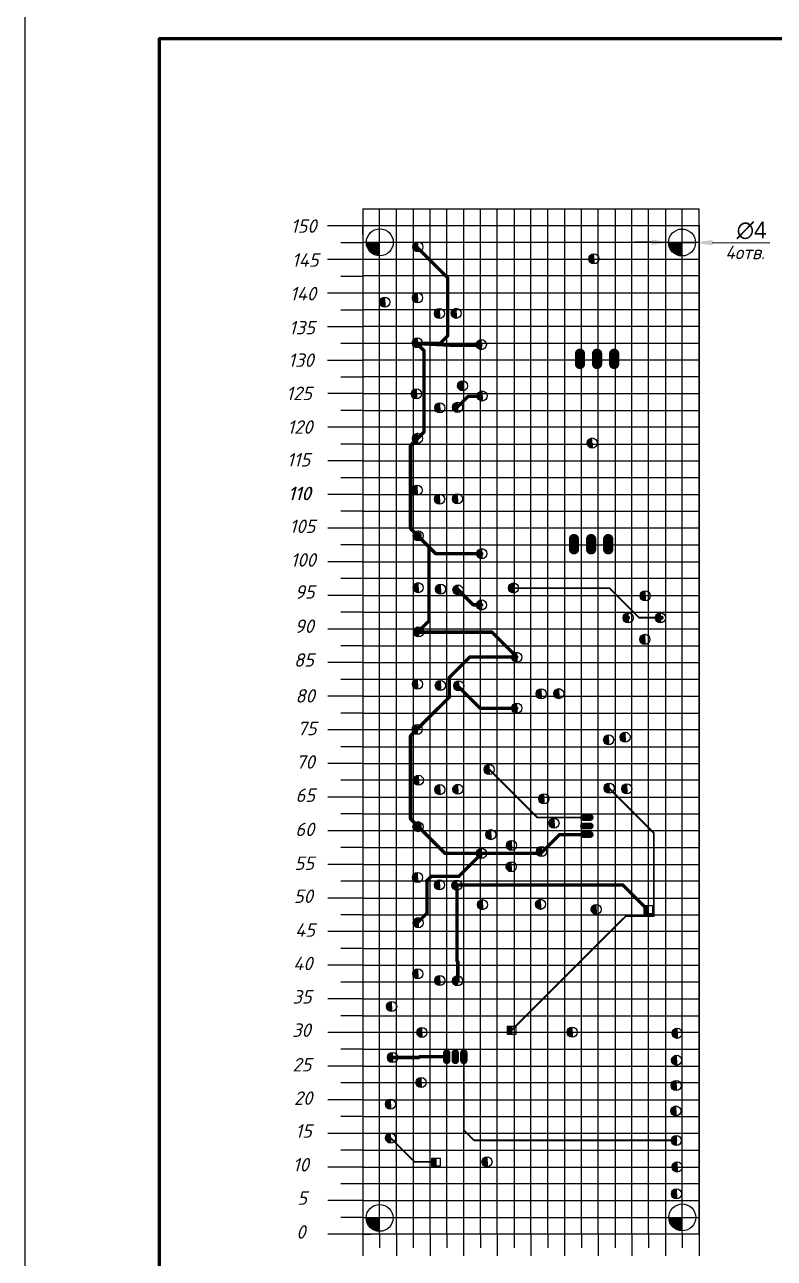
# Model space of a CAD drawing. Header units: millimetres. Extents: x 40 to 3761, y -469 to 920.
# Drawn here: x 1070.9 to 1182.3, y 115.1 to 298.5 of the extents above; entities that cross this region are included whole.
import ezdxf

# ---------------------------------------------------------------- set-up
doc = ezdxf.new("R2010")
doc.units = ezdxf.units.MM
doc.layers.get('Defpoints').update_dxf_attribs({"color": 5})
for name, color, linetype in [('3-размеры', 6, 'Continuous'), ('BottomLayer', 5, 'Continuous'), ('PDF _Текст', 7, 'Continuous'), ('Слой1', 7, 'Continuous')]:
    doc.layers.add(name, color=color, linetype=linetype)
doc.styles.add('PDF ISOCPEUR Italic', font='isocpeui.ttf')
doc.dimstyles.new('ISO-25', dxfattribs={"dimtxt": 2.5, "dimasz": 2.5, "dimexe": 1.25, "dimexo": 0.625, "dimtad": 1, "dimtxsty": 'Standard', "dimcen": 2.5, "dimadec": 0, "dimazin": 0, "dimtfac": 1, "dimtmove": 0, "dimatfit": 3, "dimfxl": 1, "dimarcsym": 0})

# ---------------------------------------------------------------- blocks, each defined once
blk = doc.blocks.new('*U66')
for p, q in [((-3.75, 1.61), (-3.75, -1.61)), ((-1.25, 1.61), (-1.25, -0.39)), ((1.25, 1.61), (1.25, -1.61)), ((3.75, 1.61), (3.75, -0.39))]:
    blk.add_line(p, q)
blk = doc.blocks.new('*U67')
at = {"color": 0, "linetype": 'ByBlock', "lineweight": -2, "transparency": 16777216}
for p in [(0, 0), (10, 0), (20, 0), (30, 0), (40, 0)]:
    blk.add_blockref('*U66', p, dxfattribs=at)
blk = doc.blocks.new('*U68')
blk.add_line((0, 0.98), (0, -0.98))
blk = doc.blocks.new('*U69')
at = {"color": 0, "linetype": 'ByBlock', "lineweight": -2, "transparency": 16777216}
for p in [(0, 0), (5, 0), (10, 0), (15, 0), (20, 0), (25, 0), (30, 0), (35, 0), (40, 0), (45, 0), (50, 0), (55, 0), (60, 0), (65, 0), (70, 0), (75, 0), (80, 0), (85, 0), (90, 0), (95, 0), (100, 0), (105, 0), (110, 0), (115, 0), (120, 0), (125, 0)]:
    blk.add_blockref('*U68', p, dxfattribs=at)
blk = doc.blocks.new('*U70')
blk.add_line((1.62, 0), (-1.62, 0))
blk = doc.blocks.new('*U71')
at = {"color": 0, "linetype": 'ByBlock', "lineweight": -2, "transparency": 16777216}
for p in [(0, 0), (0, -2.5), (0, -5), (0, -7.5), (0, -10), (0, -12.5), (0, -15), (0, -17.5), (0, -20), (0, -22.5), (0, -25), (0, -27.5), (0, -30), (0, -32.5), (0, -35), (0, -37.5), (0, -40), (0, -42.5), (0, -45), (0, -47.5), (0, -50), (0, -52.5), (0, -55), (0, -57.5), (0, -60), (0, -62.5), (0, -65), (0, -67.5), (0, -70), (0, -72.5), (0, -75), (0, -77.5), (0, -80), (0, -82.5), (0, -85), (0, -87.5), (0, -90), (0, -92.5), (0, -95), (0, -97.5), (0, -100), (0, -102.5), (0, -105), (0, -107.5), (0, -110), (0, -112.5), (0, -115), (0, -117.5), (0, -120), (0, -122.5), (0, -125)]:
    blk.add_blockref('*U70', p, dxfattribs=at)
blk = doc.blocks.new('*U60')
for p, q in [((-25, 2.5), (25, 2.5)), ((-25, 0), (25, 0)), ((25, -2.5), (-25, -2.5))]:
    blk.add_line(p, q)
blk = doc.blocks.new('*U61')
at = {"color": 0, "linetype": 'ByBlock', "lineweight": -2, "transparency": 16777216}
for p in [(0, 142.5), (0, 135), (0, 127.5), (0, 120), (0, 112.5), (0, 105), (0, 97.5), (0, 90), (0, 82.5), (0, 75), (0, 67.5), (0, 60), (0, 52.5), (0, 45), (0, 37.5), (0, 30), (0, 22.5), (0, 15), (0, 7.5), (0, 0)]:
    blk.add_blockref('*U60', p, dxfattribs=at)
blk = doc.blocks.new('*U62')
for p, q in [((-2.5, 76.25), (-2.5, 73.75)), ((0, -76.25), (0, 76.25)), ((2.5, -76.25), (2.5, 76.25)), ((-2.5, 73.75), (-2.5, -76.25))]:
    blk.add_line(p, q)
blk = doc.blocks.new('*U63')
at = {"color": 0, "linetype": 'ByBlock', "lineweight": -2, "transparency": 16777216}
for p in [(0, 0), (7.5, 0), (15, 0), (22.5, 0), (30, 0), (37.5, 0), (45, 0)]:
    blk.add_blockref('*U62', p, dxfattribs=at)
blk = doc.blocks.new('*D84')
at = {"layer": '3-размеры', "color": 0, "lineweight": -2, "transparency": 16777216}
for p, q in [((1164.11, 266.14), (1161.61, 266.16)), ((1166.61, 266.12), (1170.61, 266.09)), ((1181.65, 266.01), (1173.11, 266.07))]:
    blk.add_line(p, q, dxfattribs=at)
at = {"layer": '3-размеры', "color": 0, "transparency": 16777216}
for points in [[(1164.11, 266.56), (1164.11, 265.73), (1166.61, 266.12)], [(1173.11, 266.49), (1173.11, 265.66), (1170.61, 266.09)]]:
    blk.add_solid(points, dxfattribs=at)
at = {"layer": 'Defpoints', "color": 0, "transparency": 16777216}
for p in [(1166.61, 266.12), (1170.61, 266.09)]:
    blk.add_point(p, dxfattribs=at)
at = {"layer": '3-размеры', "color": 0, "transparency": 16777216, "insert": (1178.96, 267.9), "char_height": 2.5, "attachment_point": 5, "rotation": 359.5536}
blk.add_mtext('∅4', dxfattribs=at)

msp = doc.modelspace()

# ---------------------------------------------------------------- hatches: boundary and pattern name
h = msp.add_hatch(color=256)
h.dxf.hatch_style = 1
h.paths.add_polyline_path([(1129.342, 266.231, 0.4142136), (1128.592, 265.481, 0.4142136), (1129.342, 264.731), (1129.342, 265.481)])
h = msp.add_hatch(color=256)
h.dxf.hatch_style = 1
h.paths.add_polyline_path([(1155.513, 264.422, 0.4142136), (1154.763, 263.672, 0.4142136), (1155.513, 262.922), (1155.513, 263.672)])
h = msp.add_hatch(color=256)
h.dxf.hatch_style = 1
h.paths.add_polyline_path([(1124.421, 257.985, 0.4142136), (1123.671, 257.235, 0.4142136), (1124.421, 256.485), (1124.421, 257.235)])
h = msp.add_hatch(color=256)
h.dxf.hatch_style = 1
h.paths.add_polyline_path([(1129.299, 258.642, 0.4142136), (1128.549, 257.892, 0.4142136), (1129.299, 257.142), (1129.299, 257.892)])
h = msp.add_hatch(color=256)
h.dxf.hatch_style = 1
h.paths.add_polyline_path([(1132.55, 256.307, 0.4142136), (1131.8, 255.557, 0.4142136), (1132.55, 254.807), (1132.55, 255.557)])
h = msp.add_hatch(color=256)
h.dxf.hatch_style = 1
h.paths.add_polyline_path([(1135.053, 256.328, 0.4142136), (1134.303, 255.578, 0.4142136), (1135.053, 254.828), (1135.053, 255.578)])
h = msp.add_hatch(color=256)
h.dxf.hatch_style = 1
h.paths.add_polyline_path([(1129.266, 251.941, 0.4142136), (1128.516, 251.191, 0.4142136), (1129.266, 250.441), (1129.266, 251.191)])
h = msp.add_hatch(color=256)
h.dxf.hatch_style = 1
h.paths.add_polyline_path([(1138.775, 251.675, 0.4142136), (1138.025, 250.925, 0.4142136), (1138.775, 250.175), (1138.775, 250.925)])
h = msp.add_hatch(color=256)
h.dxf.hatch_style = 1
h.paths.add_polyline_path([(1129.123, 244.352, 0.4142136), (1128.373, 243.602, 0.4142136), (1129.123, 242.852), (1129.123, 243.602)])
h = msp.add_hatch(color=256)
h.dxf.hatch_style = 1
h.paths.add_polyline_path([(1135.991, 245.565, 0.4142136), (1135.241, 244.815, 0.4142136), (1135.991, 244.065), (1135.991, 244.815)])
h = msp.add_hatch(color=256)
h.dxf.hatch_style = 1
h.paths.add_polyline_path([(1138.902, 244.038, 0.4142136), (1138.152, 243.288, 0.4142136), (1138.902, 242.538), (1138.902, 243.288)])
h = msp.add_hatch(color=256)
h.dxf.hatch_style = 1
h.paths.add_polyline_path([(1132.599, 242.281, 0.4142136), (1131.849, 241.531, 0.4142136), (1132.599, 240.781), (1132.599, 241.531)])
h = msp.add_hatch(color=256)
h.dxf.hatch_style = 1
h.paths.add_polyline_path([(1135.238, 242.344, 0.4142136), (1134.488, 241.594, 0.4142136), (1135.238, 240.844), (1135.238, 241.594)])
h = msp.add_hatch(color=256)
h.dxf.hatch_style = 1
h.paths.add_polyline_path([(1129.299, 237.735, 0.4142136), (1128.549, 236.985, 0.4142136), (1129.299, 236.235), (1129.299, 236.985)])
h = msp.add_hatch(color=256)
h.dxf.hatch_style = 1
h.paths.add_polyline_path([(1155.267, 237.041, 0.4142136), (1154.517, 236.291, 0.4142136), (1155.267, 235.541), (1155.267, 236.291)])
h = msp.add_hatch(color=256)
h.dxf.hatch_style = 1
h.paths.add_polyline_path([(1129.225, 230.039, 0.4142136), (1128.475, 229.289, 0.4142136), (1129.225, 228.539), (1129.225, 229.289)])
h = msp.add_hatch(color=256)
h.dxf.hatch_style = 1
h.paths.add_polyline_path([(1132.58, 228.688, 0.4142136), (1131.83, 227.938, 0.4142136), (1132.58, 227.188), (1132.58, 227.938)])
h = msp.add_hatch(color=256)
h.dxf.hatch_style = 1
h.paths.add_polyline_path([(1135.22, 228.727, 0.4142136), (1134.47, 227.977, 0.4142136), (1135.22, 227.227), (1135.22, 227.977)])
h = msp.add_hatch(color=256)
h.dxf.hatch_style = 1
h.paths.add_polyline_path([(1129.391, 223.231, 0.4142136), (1128.641, 222.481, 0.4142136), (1129.391, 221.731), (1129.391, 222.481)])
h = msp.add_hatch(color=256)
h.dxf.hatch_style = 1
h.paths.add_polyline_path([(1138.844, 220.587, 0.4142136), (1138.094, 219.837, 0.4142136), (1138.844, 219.087), (1138.844, 219.837)])
h = msp.add_hatch(color=256)
h.dxf.hatch_style = 1
h.paths.add_polyline_path([(1129.406, 215.537, 0.4142136), (1128.656, 214.787, 0.4142136), (1129.406, 214.037), (1129.406, 214.787)])
h = msp.add_hatch(color=256)
h.dxf.hatch_style = 1
h.paths.add_polyline_path([(1132.724, 215.304, 0.4142136), (1131.974, 214.554, 0.4142136), (1132.724, 213.804), (1132.724, 214.554)])
h = msp.add_hatch(color=256)
h.dxf.hatch_style = 1
h.paths.add_polyline_path([(1135.314, 215.194, 0.4142136), (1134.564, 214.444, 0.4142136), (1135.314, 213.694), (1135.314, 214.444)])
h = msp.add_hatch(color=256)
h.dxf.hatch_style = 1
h.paths.add_polyline_path([(1143.569, 215.485, 0.4142136), (1142.819, 214.735, 0.4142136), (1143.569, 213.985), (1143.569, 214.735)])
h = msp.add_hatch(color=256)
h.dxf.hatch_style = 1
h.paths.add_polyline_path([(1138.818, 212.962, 0.4142136), (1138.068, 212.212, 0.4142136), (1138.818, 211.462), (1138.818, 212.212)])
h = msp.add_hatch(color=256)
h.dxf.hatch_style = 1
h.paths.add_polyline_path([(1163.132, 214.32, 0.4142136), (1162.382, 213.57, 0.4142136), (1163.132, 212.82), (1163.132, 213.57)])
h = msp.add_hatch(color=256)
h.dxf.hatch_style = 1
h.paths.add_polyline_path([(1160.593, 211.054, 0.4142136), (1159.843, 210.304, 0.4142136), (1160.593, 209.554), (1160.593, 210.304)])
h = msp.add_hatch(color=256)
h.dxf.hatch_style = 1
h.paths.add_polyline_path([(1165.392, 211.046, 0.4142136), (1164.642, 210.296, 0.4142136), (1165.392, 209.546), (1165.392, 210.296)])
h = msp.add_hatch(color=256)
h.dxf.hatch_style = 1
h.paths.add_polyline_path([(1129.434, 208.957, 0.4142136), (1128.684, 208.207, 0.4142136), (1129.434, 207.457), (1129.434, 208.207)])
h = msp.add_hatch(color=256)
h.dxf.hatch_style = 1
h.paths.add_polyline_path([(1163.078, 207.848, 0.4142136), (1162.328, 207.098, 0.4142136), (1163.078, 206.348), (1163.078, 207.098)])
h = msp.add_hatch(color=256)
h.dxf.hatch_style = 1
h.paths.add_polyline_path([(1144.067, 205.172, 0.4142136), (1143.317, 204.422, 0.4142136), (1144.067, 203.672), (1144.067, 204.422)])
h = msp.add_hatch(color=256)
h.dxf.hatch_style = 1
h.paths.add_polyline_path([(1129.287, 201.172, 0.4142136), (1128.537, 200.422, 0.4142136), (1129.287, 199.672), (1129.287, 200.422)])
h = msp.add_hatch(color=256)
h.dxf.hatch_style = 1
h.paths.add_polyline_path([(1132.69, 200.99, 0.4142136), (1131.94, 200.24, 0.4142136), (1132.69, 199.49), (1132.69, 200.24)])
h = msp.add_hatch(color=256)
h.dxf.hatch_style = 1
h.paths.add_polyline_path([(1135.424, 200.929, 0.4142136), (1134.674, 200.179, 0.4142136), (1135.424, 199.429), (1135.424, 200.179)])
h = msp.add_hatch(color=256)
h.dxf.hatch_style = 1
h.paths.add_polyline_path([(1147.669, 199.745, 0.4142136), (1146.919, 198.995, 0.4142136), (1147.669, 198.245), (1147.669, 198.995)])
h = msp.add_hatch(color=256)
h.dxf.hatch_style = 1
h.paths.add_polyline_path([(1150.282, 199.776, 0.4142136), (1149.532, 199.026, 0.4142136), (1150.282, 198.276), (1150.282, 199.026)])
h = msp.add_hatch(color=256)
h.dxf.hatch_style = 1
h.paths.add_polyline_path([(1144.05, 197.613, 0.4142136), (1143.3, 196.863, 0.4142136), (1144.05, 196.113), (1144.05, 196.863)])
h = msp.add_hatch(color=256)
h.dxf.hatch_style = 1
h.paths.add_polyline_path([(1129.253, 194.457, 0.4142136), (1128.503, 193.707, 0.4142136), (1129.253, 192.957), (1129.253, 193.707)])
h = msp.add_hatch(color=256)
h.dxf.hatch_style = 1
h.paths.add_polyline_path([(1157.706, 192.912, 0.4142136), (1156.956, 192.162, 0.4142136), (1157.706, 191.412), (1157.706, 192.162)])
h = msp.add_hatch(color=256)
h.dxf.hatch_style = 1
h.paths.add_polyline_path([(1160.148, 193.294, 0.4142136), (1159.398, 192.544, 0.4142136), (1160.148, 191.794), (1160.148, 192.544)])
h = msp.add_hatch(color=256)
h.dxf.hatch_style = 1
h.paths.add_polyline_path([(1139.941, 188.49, 0.4142136), (1139.191, 187.74, 0.4142136), (1139.941, 186.99), (1139.941, 187.74)])
h = msp.add_hatch(color=256)
h.dxf.hatch_style = 1
h.paths.add_polyline_path([(1129.425, 186.894, 0.4142136), (1128.675, 186.144, 0.4142136), (1129.425, 185.394), (1129.425, 186.144)])
h = msp.add_hatch(color=256)
h.dxf.hatch_style = 1
h.paths.add_polyline_path([(1132.608, 185.503, 0.4142136), (1131.858, 184.753, 0.4142136), (1132.608, 184.003), (1132.608, 184.753)])
h = msp.add_hatch(color=256)
h.dxf.hatch_style = 1
h.paths.add_polyline_path([(1135.308, 185.56, 0.4142136), (1134.558, 184.81, 0.4142136), (1135.308, 184.06), (1135.308, 184.81)])
h = msp.add_hatch(color=256)
h.dxf.hatch_style = 1
h.paths.add_polyline_path([(1157.779, 185.714, 0.4142136), (1157.029, 184.964, 0.4142136), (1157.779, 184.214), (1157.779, 184.964)])
h = msp.add_hatch(color=256)
h.dxf.hatch_style = 1
h.paths.add_polyline_path([(1160.418, 185.625, 0.4142136), (1159.668, 184.875, 0.4142136), (1160.418, 184.125), (1160.418, 184.875)])
h = msp.add_hatch(color=256)
h.dxf.hatch_style = 1
h.paths.add_polyline_path([(1148.069, 184.14, 0.4142136), (1147.319, 183.39, 0.4142136), (1148.069, 182.64), (1148.069, 183.39)])
h = msp.add_hatch(color=256)
h.dxf.hatch_style = 1
h.paths.add_polyline_path([(1129.369, 179.996, 0.4142136), (1128.619, 179.246, 0.4142136), (1129.369, 178.496), (1129.369, 179.246)])
h = msp.add_hatch(color=256)
h.dxf.hatch_style = 1
h.paths.add_polyline_path([(1149.583, 180.525, 0.4142136), (1148.833, 179.775, 0.4142136), (1149.583, 179.025), (1149.583, 179.775)])
h = msp.add_hatch(color=256)
h.dxf.hatch_style = 1
h.paths.add_polyline_path([(1140.192, 178.809, 0.4142136), (1139.442, 178.059, 0.4142136), (1140.192, 177.309), (1140.192, 178.059)])
h = msp.add_hatch(color=256)
h.dxf.hatch_style = 1
h.paths.add_polyline_path([(1143.257, 177.212, 0.4142136), (1142.507, 176.462, 0.4142136), (1143.257, 175.712), (1143.257, 176.462)])
h = msp.add_hatch(color=256)
h.dxf.hatch_style = 1
h.paths.add_polyline_path([(1147.728, 176.3, 0.4142136), (1146.978, 175.55, 0.4142136), (1147.728, 174.8), (1147.728, 175.55)])
h = msp.add_hatch(color=256)
h.dxf.hatch_style = 1
h.paths.add_polyline_path([(1138.803, 176.018, 0.4142136), (1138.053, 175.268, 0.4142136), (1138.803, 174.518), (1138.803, 175.268)])
h = msp.add_hatch(color=256)
h.dxf.hatch_style = 1
h.paths.add_polyline_path([(1143.229, 174.039, 0.4142136), (1142.479, 173.289, 0.4142136), (1143.229, 172.539), (1143.229, 173.289)])
h = msp.add_hatch(color=256)
h.dxf.hatch_style = 1
h.paths.add_polyline_path([(1129.293, 172.43, 0.4142136), (1128.543, 171.68, 0.4142136), (1129.293, 170.93), (1129.293, 171.68)])
h = msp.add_hatch(color=256)
h.dxf.hatch_style = 1
h.paths.add_polyline_path([(1132.548, 171.335, 0.4142136), (1131.798, 170.585, 0.4142136), (1132.548, 169.835), (1132.548, 170.585)])
h = msp.add_hatch(color=256)
h.dxf.hatch_style = 1
h.paths.add_polyline_path([(1135.15, 171.281, 0.4142136), (1134.4, 170.531, 0.4142136), (1135.15, 169.781), (1135.15, 170.531)])
h = msp.add_hatch(color=256)
h.dxf.hatch_style = 1
h.paths.add_polyline_path([(1138.949, 168.399, 0.4142136), (1138.199, 167.649, 0.4142136), (1138.949, 166.899), (1138.949, 167.649)])
h = msp.add_hatch(color=256)
h.dxf.hatch_style = 1
h.paths.add_polyline_path([(1147.586, 168.449, 0.4142136), (1146.836, 167.699, 0.4142136), (1147.586, 166.949), (1147.586, 167.699)])
h = msp.add_hatch(color=256)
h.dxf.hatch_style = 1
h.paths.add_polyline_path([(1155.866, 167.695, 0.4142136), (1155.116, 166.945, 0.4142136), (1155.866, 166.195), (1155.866, 166.945)])
h = msp.add_hatch(color=256)
h.dxf.hatch_style = 1
h.paths.add_polyline_path([(1163.601, 167.5), (1163.007, 167.5), (1163.007, 166.3), (1163.601, 166.3)])
h = msp.add_hatch(color=256)
h.dxf.hatch_style = 1
h.paths.add_polyline_path([(1129.398, 165.717, 0.4142136), (1128.648, 164.967, 0.4142136), (1129.398, 164.217), (1129.398, 164.967)])
h = msp.add_hatch(color=256)
h.dxf.hatch_style = 1
h.paths.add_polyline_path([(1129.323, 158.114, 0.4142136), (1128.573, 157.364, 0.4142136), (1129.323, 156.614), (1129.323, 157.364)])
h = msp.add_hatch(color=256)
h.dxf.hatch_style = 1
h.paths.add_polyline_path([(1132.597, 157.119, 0.4142136), (1131.847, 156.369, 0.4142136), (1132.597, 155.619), (1132.597, 156.369)])
h = msp.add_hatch(color=256)
h.dxf.hatch_style = 1
h.paths.add_polyline_path([(1135.255, 157.069, 0.4142136), (1134.505, 156.319, 0.4142136), (1135.255, 155.569), (1135.255, 156.319)])
h = msp.add_hatch(color=256)
h.dxf.hatch_style = 1
h.paths.add_polyline_path([(1125.446, 153.251, 0.4142136), (1124.696, 152.501, 0.4142136), (1125.446, 151.751), (1125.446, 152.501)])
h = msp.add_hatch(color=256)
h.dxf.hatch_style = 1
h.paths.add_polyline_path([(1129.951, 149.403, 0.4142136), (1129.201, 148.653, 0.4142136), (1129.951, 147.903), (1129.951, 148.653)])
h = msp.add_hatch(color=256)
h.dxf.hatch_style = 1
h.paths.add_polyline_path([(1143.279, 149.561), (1142.685, 149.561), (1142.685, 148.361), (1143.279, 148.361)])
h = msp.add_hatch(color=256)
h.dxf.hatch_style = 1
h.paths.add_polyline_path([(1152.277, 149.43, 0.4142136), (1151.527, 148.68, 0.4142136), (1152.277, 147.93), (1152.277, 148.68)])
h = msp.add_hatch(color=256)
h.dxf.hatch_style = 1
h.paths.add_polyline_path([(1167.879, 149.27, 0.4142136), (1167.129, 148.52, 0.4142136), (1167.879, 147.77), (1167.879, 148.52)])
h = msp.add_hatch(color=256)
h.dxf.hatch_style = 1
h.paths.add_polyline_path([(1125.568, 145.677, 0.4142136), (1124.818, 144.927, 0.4142136), (1125.568, 144.177), (1125.568, 144.927)])
h = msp.add_hatch(color=256)
h.dxf.hatch_style = 1
h.paths.add_polyline_path([(1167.813, 145.257, 0.4142136), (1167.063, 144.507, 0.4142136), (1167.813, 143.757), (1167.813, 144.507)])
h = msp.add_hatch(color=256)
h.dxf.hatch_style = 1
h.paths.add_polyline_path([(1129.817, 141.947, 0.4142136), (1129.067, 141.197, 0.4142136), (1129.817, 140.447), (1129.817, 141.197)])
h = msp.add_hatch(color=256)
h.dxf.hatch_style = 1
h.paths.add_polyline_path([(1167.747, 141.502, 0.4142136), (1166.997, 140.752, 0.4142136), (1167.747, 140.002), (1167.747, 140.752)])
h = msp.add_hatch(color=256)
h.dxf.hatch_style = 1
h.paths.add_polyline_path([(1125.266, 138.721, 0.4142136), (1124.516, 137.971, 0.4142136), (1125.266, 137.221), (1125.266, 137.971)])
h = msp.add_hatch(color=256)
h.dxf.hatch_style = 1
h.paths.add_polyline_path([(1167.711, 137.718, 0.4142136), (1166.961, 136.968, 0.4142136), (1167.711, 136.218), (1167.711, 136.968)])
h = msp.add_hatch(color=256)
h.dxf.hatch_style = 1
h.paths.add_polyline_path([(1125.288, 133.688, 0.4142136), (1124.538, 132.938, 0.4142136), (1125.288, 132.188), (1125.288, 132.938)])
h = msp.add_hatch(color=256)
h.dxf.hatch_style = 1
h.paths.add_polyline_path([(1167.768, 133.325, 0.4142136), (1167.018, 132.575, 0.4142136), (1167.768, 131.825), (1167.768, 132.575)])
h = msp.add_hatch(color=256)
h.dxf.hatch_style = 1
h.paths.add_polyline_path([(1132.031, 129.972), (1131.437, 129.972), (1131.437, 128.772), (1132.031, 128.772)])
h = msp.add_hatch(color=256)
h.dxf.hatch_style = 1
h.paths.add_polyline_path([(1139.623, 130.163, 0.4142136), (1138.873, 129.413, 0.4142136), (1139.623, 128.663), (1139.623, 129.413)])
h = msp.add_hatch(color=256)
h.dxf.hatch_style = 1
h.paths.add_polyline_path([(1167.895, 129.396, 0.4142136), (1167.145, 128.646, 0.4142136), (1167.895, 127.896), (1167.895, 128.646)])
h = msp.add_hatch(color=256)
h.dxf.hatch_style = 1
h.paths.add_polyline_path([(1167.775, 125.391, 0.4142136), (1167.025, 124.641, 0.4142136), (1167.775, 123.891), (1167.775, 124.641)])
at = {"layer": 'BottomLayer'}
h = msp.add_hatch(color=256, dxfattribs=at)
h.dxf.hatch_style = 1
edge = h.paths.add_edge_path()
edge.add_line((1123.691, 266.132), (1121.691, 266.132))
edge.add_arc((1123.704, 266.145), 2.013, 180.37805, 269.62195)
edge.add_line((1123.691, 264.132), (1123.691, 266.132))
h = msp.add_hatch(color=256, dxfattribs=at)
h.dxf.hatch_style = 1
edge = h.paths.add_edge_path()
edge.add_line((1168.61, 266.109), (1166.61, 266.109))
edge.add_arc((1168.623, 266.122), 2.013, 180.37805, 269.62195)
edge.add_line((1168.61, 264.109), (1168.61, 266.109))
h = msp.add_hatch(color=256, dxfattribs=at)
h.dxf.hatch_style = 1
edge = h.paths.add_edge_path()
edge.add_line((1123.649, 121.074), (1121.649, 121.074))
edge.add_arc((1123.663, 121.087), 2.013, 180.37805, 269.62195)
edge.add_line((1123.649, 119.074), (1123.649, 121.074))
h = msp.add_hatch(color=256, dxfattribs=at)
h.dxf.hatch_style = 1
edge = h.paths.add_edge_path()
edge.add_line((1168.647, 121.14), (1166.647, 121.14))
edge.add_arc((1168.661, 121.154), 2.013, 180.37805, 269.62195)
edge.add_line((1168.647, 119.14), (1168.647, 121.14))

# ---------------------------------------------------------------- linework, layer by layer
for p, q in [((1121.152, 271.139), (1171.152, 271.139)), ((1171.152, 268.639), (1171.152, 271.139)), ((1121.139, 268.571), (1115.923, 268.571)), ((1121.139, 268.571), (1121.139, 267.321)), ((1121.152, 268.639), (1171.152, 268.639)), ((1171.152, 268.639), (1171.152, 118.639)), ((1121.139, 266.071), (1117.891, 266.071)), ((1121.139, 263.571), (1115.923, 263.571)), ((1121.139, 261.071), (1117.891, 261.071)), ((1121.139, 258.571), (1115.923, 258.571)), ((1121.139, 256.071), (1117.891, 256.071)), ((1121.139, 253.571), (1115.923, 253.571)), ((1121.139, 251.071), (1117.891, 251.071)), ((1121.139, 248.571), (1115.923, 248.571)), ((1121.139, 246.071), (1117.891, 246.071)), ((1121.152, 118.639), (1122.402, 118.639)), ((1171.152, 118.639), (1171.152, 115.42))]:
    msp.add_line(p, q)
at = {"color": 7, "linetype": 'Continuous', "lineweight": 60}
msp.add_lwpolyline([(1090.897, 9.409), (1485.897, 9.409), (1485.897, 296.409), (1090.897, 296.409)], close=True, dxfattribs=at)
at = {"layer": 'BottomLayer'}
for p, q in [((1160.098, 210.56), (1160.08, 210.137)), ((1160.08, 210.137), (1160.366, 209.824)), ((1160.411, 210.847), (1160.098, 210.56)), ((1165.098, 210.56), (1165.08, 210.137)), ((1165.08, 210.137), (1165.366, 209.824)), ((1165.411, 210.847), (1165.098, 210.56))]:
    msp.add_line(p, q, dxfattribs=at)
for points, const_width in [([(1129.191, 265.444), (1133.763, 260.872)], 0.5), ([(1133.763, 252.236), (1133.763, 260.872)], 0.5), ([(1129.191, 251.093), (1134.22, 250.839)], 0.5), ([(1129.191, 251.093), (1130.258, 250.027)], 0.5), ([(1129.191, 251.093), (1132.62, 251.093)], 0.5), ([(1132.62, 251.093), (1133.763, 252.236)], 0.5), ([(1130.258, 237.936), (1130.258, 250.027)], 0.5), ([(1134.22, 250.839), (1138.716, 250.839)], 0.5), ([(1153.448, 249.569), (1153.448, 248.045)], 1.524), ([(1155.988, 249.569), (1155.988, 248.045)], 1.524), ([(1158.528, 249.569), (1158.528, 248.045)], 1.524), ([(1135.033, 241.441), (1136.811, 243.219)], 0.5), ([(1136.811, 243.219), (1138.716, 243.219)], 0.5), ([(1128.251, 235.93), (1129.318, 236.996)], 0.5), ([(1129.318, 236.996), (1130.258, 237.936)], 0.5), ([(1128.251, 223.585), (1128.251, 235.93)], 0.5), ([(1128.251, 223.585), (1129.318, 222.518)], 0.5), ([(1129.318, 222.518), (1131.02, 220.817)], 0.5), ([(1152.559, 222.01), (1152.559, 220.486)], 1.524), ([(1155.099, 222.01), (1155.099, 220.486)], 1.524), ([(1157.639, 222.01), (1157.639, 220.486)], 1.524), ([(1131.02, 220.817), (1131.985, 219.851)], 0.5), ([(1131.02, 209.869), (1131.02, 220.817)], 0.5), ([(1131.985, 219.851), (1138.843, 219.851)], 0.5), ([(1135.287, 214.517), (1137.573, 212.231)], 0.5), ([(1143.542, 214.721), (1157.817, 214.721)], 0.254), ([(1157.817, 214.721), (1162.211, 210.326)], 0.254), ([(1137.573, 212.231), (1138.843, 212.231)], 0.5), ([(1129.318, 208.167), (1131.02, 209.869)], 0.5), ([(1162.211, 210.326), (1165.6, 210.326)], 0.254), ([(1129.318, 208.167), (1140.367, 208.167)], 0.5), ([(1140.367, 208.167), (1144.05, 204.484)], 0.5), ([(1134.017, 201.411), (1137.091, 204.484)], 0.5), ([(1137.091, 204.484), (1144.05, 204.484)], 0.5), ([(1134.017, 198.515), (1134.017, 201.411)], 0.5), ([(1135.287, 200.166), (1138.589, 196.864)], 0.5), ([(1129.318, 193.816), (1134.017, 198.515)], 0.5), ([(1138.589, 196.864), (1144.05, 196.864)], 0.5), ([(1128.251, 192.75), (1129.318, 193.816)], 0.5), ([(1128.251, 180.405), (1128.251, 192.75)], 0.5), ([(1139.707, 188.012), (1147.111, 180.608)], 0.254), ([(1157.766, 184.959), (1164.421, 178.305)], 0.254), ([(1128.251, 180.405), (1129.318, 179.338)], 0.5), ([(1147.111, 180.608), (1154.464, 180.608)], 0.254), ([(1154.964, 180.608), (1153.964, 180.608)], 1), ([(1154.964, 179.338), (1153.964, 179.338)], 1), ([(1129.318, 179.338), (1133.382, 175.274)], 0.5), ([(1147.606, 175.274), (1150.4, 178.068)], 0.5), ([(1150.4, 178.068), (1154.464, 178.068)], 0.5), ([(1154.964, 178.068), (1153.964, 178.068)], 1), ([(1164.421, 165.927), (1164.421, 178.305)], 0.254), ([(1133.382, 175.274), (1138.843, 175.274)], 0.5), ([(1135.414, 171.845), (1138.843, 175.274)], 0.5), ([(1138.843, 175.274), (1147.606, 175.274)], 0.5), ([(1130.69, 171.21), (1131.325, 171.845)], 0.5), ([(1130.69, 166.359), (1130.69, 171.21)], 0.5), ([(1131.325, 171.845), (1135.414, 171.845)], 0.5), ([(1135.16, 159.298), (1135.16, 170.575)], 0.5), ([(1135.16, 170.575), (1159.798, 170.575)], 0.5), ([(1159.798, 170.575), (1163.481, 166.892)], 0.5), ([(1129.318, 164.987), (1130.69, 166.359)], 0.5), ([(1143.161, 148.858), (1160.23, 165.927)], 0.254), ([(1160.23, 165.927), (1164.421, 165.927)], 0.254), ([(1135.16, 159.298), (1135.287, 159.171)], 0.5), ([(1135.287, 156.351), (1135.287, 159.171)], 0.5), ([(1125.381, 144.921), (1129.496, 144.921)], 0.5), ([(1129.496, 144.921), (1129.615, 145.04)], 0.5), ([(1129.615, 145.04), (1133.636, 145.04)], 0.5), ([(1133.636, 145.59), (1133.636, 144.49)], 1.1), ([(1134.906, 145.59), (1134.906, 144.49)], 1.1), ([(1136.176, 145.59), (1136.176, 144.49)], 1.1), ([(1136.176, 134.128), (1136.176, 145.04)], 0.254), ([(1136.176, 134.128), (1137.7, 132.604)], 0.254), ([(1125.254, 132.983), (1128.81, 129.427)], 0.254), ([(1137.7, 132.604), (1167.799, 132.604)], 0.254), ([(1128.81, 129.427), (1131.985, 129.427)], 0.254)]:
    msp.add_lwpolyline(points, dxfattribs=dict(at, const_width=const_width))
for points, const_width in [([(1129.066, 265.444, 1), (1129.316, 265.444, 1)], 0.25), ([(1133.638, 260.872, 1), (1133.888, 260.872, 1)], 0.25), ([(1133.638, 260.872, 1), (1133.888, 260.872, 1)], 0.25), ([(1129.066, 251.093, 1), (1129.316, 251.093, 1)], 0.25), ([(1129.066, 251.093, 1), (1129.316, 251.093, 1)], 0.25), ([(1129.066, 251.093, 1), (1129.316, 251.093, 1)], 0.25), ([(1132.495, 251.093, 1), (1132.745, 251.093, 1)], 0.25), ([(1132.495, 251.093, 1), (1132.745, 251.093, 1)], 0.25), ([(1133.638, 252.236, 1), (1133.888, 252.236, 1)], 0.25), ([(1133.638, 252.236, 1), (1133.888, 252.236, 1)], 0.25), ([(1130.133, 250.027, 1), (1130.383, 250.027, 1)], 0.25), ([(1130.133, 250.027, 1), (1130.383, 250.027, 1)], 0.25), ([(1134.095, 250.839, 1), (1134.345, 250.839, 1)], 0.25), ([(1134.095, 250.839, 1), (1134.345, 250.839, 1)], 0.25), ([(1138.591, 250.839, 1), (1138.841, 250.839, 1)], 0.25), ([(1153.067, 249.569, 1), (1153.829, 249.569, 1)], 0.762), ([(1155.607, 249.569, 1), (1156.369, 249.569, 1)], 0.762), ([(1158.147, 249.569, 1), (1158.909, 249.569, 1)], 0.762), ([(1153.067, 248.045, 1), (1153.829, 248.045, 1)], 0.762), ([(1155.607, 248.045, 1), (1156.369, 248.045, 1)], 0.762), ([(1158.147, 248.045, 1), (1158.909, 248.045, 1)], 0.762), ([(1136.686, 243.219, 1), (1136.936, 243.219, 1)], 0.25), ([(1136.686, 243.219, 1), (1136.936, 243.219, 1)], 0.25), ([(1138.591, 243.219, 1), (1138.841, 243.219, 1)], 0.25), ([(1134.908, 241.441, 1), (1135.158, 241.441, 1)], 0.25), ([(1129.193, 236.996, 1), (1129.443, 236.996, 1)], 0.25), ([(1129.193, 236.996, 1), (1129.443, 236.996, 1)], 0.25), ([(1130.133, 237.936, 1), (1130.383, 237.936, 1)], 0.25), ([(1130.133, 237.936, 1), (1130.383, 237.936, 1)], 0.25), ([(1128.126, 235.93, 1), (1128.376, 235.93, 1)], 0.25), ([(1128.126, 235.93, 1), (1128.376, 235.93, 1)], 0.25), ([(1128.126, 223.585, 1), (1128.376, 223.585, 1)], 0.25), ([(1128.126, 223.585, 1), (1128.376, 223.585, 1)], 0.25), ([(1129.018, 222.518, 1), (1129.618, 222.518, 1)], 0.6), ([(1129.193, 222.518, 1), (1129.443, 222.518, 1)], 0.25), ([(1129.193, 222.518, 1), (1129.443, 222.518, 1)], 0.25), ([(1152.178, 222.01, 1), (1152.94, 222.01, 1)], 0.762), ([(1154.718, 222.01, 1), (1155.48, 222.01, 1)], 0.762), ([(1157.258, 222.01, 1), (1158.02, 222.01, 1)], 0.762), ([(1130.895, 220.817, 1), (1131.145, 220.817, 1)], 0.25), ([(1130.895, 220.817, 1), (1131.145, 220.817, 1)], 0.25), ([(1130.895, 220.817, 1), (1131.145, 220.817, 1)], 0.25), ([(1152.178, 220.486, 1), (1152.94, 220.486, 1)], 0.762), ([(1154.718, 220.486, 1), (1155.48, 220.486, 1)], 0.762), ([(1157.258, 220.486, 1), (1158.02, 220.486, 1)], 0.762), ([(1131.86, 219.851, 1), (1132.11, 219.851, 1)], 0.25), ([(1131.86, 219.851, 1), (1132.11, 219.851, 1)], 0.25), ([(1138.718, 219.851, 1), (1138.968, 219.851, 1)], 0.25), ([(1135.162, 214.517, 1), (1135.412, 214.517, 1)], 0.25), ([(1143.479, 214.721, 1), (1143.606, 214.721, 1)], 0.127), ([(1157.754, 214.721, 1), (1157.881, 214.721, 1)], 0.127), ([(1157.754, 214.721, 1), (1157.881, 214.721, 1)], 0.127), ([(1137.448, 212.231, 1), (1137.698, 212.231, 1)], 0.25), ([(1137.448, 212.231, 1), (1137.698, 212.231, 1)], 0.25), ([(1138.718, 212.231, 1), (1138.968, 212.231, 1)], 0.25), ([(1130.895, 209.869, 1), (1131.145, 209.869, 1)], 0.25), ([(1130.895, 209.869, 1), (1131.145, 209.869, 1)], 0.25), ([(1160.45, 210.326, 1), (1160.75, 210.326, 1)], 0.3), ([(1162.148, 210.326, 1), (1162.275, 210.326, 1)], 0.127), ([(1162.148, 210.326, 1), (1162.275, 210.326, 1)], 0.127), ([(1165.45, 210.326, 1), (1165.75, 210.326, 1)], 0.3), ([(1165.537, 210.326, 1), (1165.664, 210.326, 1)], 0.127), ([(1129.193, 208.167, 1), (1129.443, 208.167, 1)], 0.25), ([(1129.193, 208.167, 1), (1129.443, 208.167, 1)], 0.25), ([(1140.242, 208.167, 1), (1140.492, 208.167, 1)], 0.25), ([(1140.242, 208.167, 1), (1140.492, 208.167, 1)], 0.25), ([(1136.966, 204.484, 1), (1137.216, 204.484, 1)], 0.25), ([(1136.966, 204.484, 1), (1137.216, 204.484, 1)], 0.25), ([(1143.925, 204.484, 1), (1144.175, 204.484, 1)], 0.25), ([(1143.925, 204.484, 1), (1144.175, 204.484, 1)], 0.25), ([(1133.892, 201.411, 1), (1134.142, 201.411, 1)], 0.25), ([(1133.892, 201.411, 1), (1134.142, 201.411, 1)], 0.25), ([(1135.162, 200.166, 1), (1135.412, 200.166, 1)], 0.25), ([(1133.892, 198.515, 1), (1134.142, 198.515, 1)], 0.25), ([(1133.892, 198.515, 1), (1134.142, 198.515, 1)], 0.25), ([(1138.464, 196.864, 1), (1138.714, 196.864, 1)], 0.25), ([(1138.464, 196.864, 1), (1138.714, 196.864, 1)], 0.25), ([(1143.925, 196.864, 1), (1144.175, 196.864, 1)], 0.25), ([(1128.126, 192.75, 1), (1128.376, 192.75, 1)], 0.25), ([(1128.126, 192.75, 1), (1128.376, 192.75, 1)], 0.25), ([(1129.193, 193.816, 1), (1129.443, 193.816, 1)], 0.25), ([(1129.193, 193.816, 1), (1129.443, 193.816, 1)], 0.25), ([(1139.643, 188.012, 1), (1139.77, 188.012, 1)], 0.127), ([(1157.703, 184.959, 1), (1157.83, 184.959, 1)], 0.127), ([(1128.126, 180.405, 1), (1128.376, 180.405, 1)], 0.25), ([(1128.126, 180.405, 1), (1128.376, 180.405, 1)], 0.25), ([(1129.018, 179.338, 1), (1129.618, 179.338, 1)], 0.6), ([(1147.047, 180.608, 1), (1147.174, 180.608, 1)], 0.127), ([(1147.047, 180.608, 1), (1147.174, 180.608, 1)], 0.127), ([(1153.714, 180.608, 1), (1154.214, 180.608, 1)], 0.5), ([(1153.714, 179.338, 1), (1154.214, 179.338, 1)], 0.5), ([(1154.401, 180.608, 1), (1154.528, 180.608, 1)], 0.127), ([(1154.714, 180.608, 1), (1155.214, 180.608, 1)], 0.5), ([(1154.714, 179.338, 1), (1155.214, 179.338, 1)], 0.5), ([(1129.193, 179.338, 1), (1129.443, 179.338, 1)], 0.25), ([(1129.193, 179.338, 1), (1129.443, 179.338, 1)], 0.25), ([(1150.275, 178.068, 1), (1150.525, 178.068, 1)], 0.25), ([(1150.275, 178.068, 1), (1150.525, 178.068, 1)], 0.25), ([(1153.714, 178.068, 1), (1154.214, 178.068, 1)], 0.5), ([(1154.339, 178.068, 1), (1154.589, 178.068, 1)], 0.25), ([(1154.714, 178.068, 1), (1155.214, 178.068, 1)], 0.5), ([(1164.358, 178.305, 1), (1164.485, 178.305, 1)], 0.127), ([(1164.358, 178.305, 1), (1164.485, 178.305, 1)], 0.127), ([(1133.257, 175.274, 1), (1133.507, 175.274, 1)], 0.25), ([(1133.257, 175.274, 1), (1133.507, 175.274, 1)], 0.25), ([(1138.718, 175.274, 1), (1138.968, 175.274, 1)], 0.25), ([(1138.718, 175.274, 1), (1138.968, 175.274, 1)], 0.25), ([(1138.718, 175.274, 1), (1138.968, 175.274, 1)], 0.25), ([(1147.481, 175.274, 1), (1147.731, 175.274, 1)], 0.25), ([(1147.481, 175.274, 1), (1147.731, 175.274, 1)], 0.25), ([(1130.565, 171.21, 1), (1130.815, 171.21, 1)], 0.25), ([(1130.565, 171.21, 1), (1130.815, 171.21, 1)], 0.25), ([(1131.2, 171.845, 1), (1131.45, 171.845, 1)], 0.25), ([(1131.2, 171.845, 1), (1131.45, 171.845, 1)], 0.25), ([(1135.035, 170.575, 1), (1135.285, 170.575, 1)], 0.25), ([(1135.035, 170.575, 1), (1135.285, 170.575, 1)], 0.25), ([(1135.289, 171.845, 1), (1135.539, 171.845, 1)], 0.25), ([(1135.289, 171.845, 1), (1135.539, 171.845, 1)], 0.25), ([(1159.673, 170.575, 1), (1159.923, 170.575, 1)], 0.25), ([(1159.673, 170.575, 1), (1159.923, 170.575, 1)], 0.25), ([(1163.356, 166.892, 1), (1163.606, 166.892, 1)], 0.25), ([(1129.193, 164.987, 1), (1129.443, 164.987, 1)], 0.25), ([(1130.565, 166.359, 1), (1130.815, 166.359, 1)], 0.25), ([(1130.565, 166.359, 1), (1130.815, 166.359, 1)], 0.25), ([(1160.167, 165.927, 1), (1160.294, 165.927, 1)], 0.127), ([(1160.167, 165.927, 1), (1160.294, 165.927, 1)], 0.127), ([(1164.358, 165.927, 1), (1164.485, 165.927, 1)], 0.127), ([(1164.358, 165.927, 1), (1164.485, 165.927, 1)], 0.127), ([(1135.035, 159.298, 1), (1135.285, 159.298, 1)], 0.25), ([(1135.035, 159.298, 1), (1135.285, 159.298, 1)], 0.25), ([(1135.162, 159.171, 1), (1135.412, 159.171, 1)], 0.25), ([(1135.162, 159.171, 1), (1135.412, 159.171, 1)], 0.25), ([(1135.162, 156.351, 1), (1135.412, 156.351, 1)], 0.25), ([(1125.256, 144.921, 1), (1125.506, 144.921, 1)], 0.25), ([(1129.371, 144.921, 1), (1129.621, 144.921, 1)], 0.25), ([(1129.371, 144.921, 1), (1129.621, 144.921, 1)], 0.25), ([(1129.49, 145.04, 1), (1129.74, 145.04, 1)], 0.25), ([(1129.49, 145.04, 1), (1129.74, 145.04, 1)], 0.25), ([(1133.361, 145.59, 1), (1133.911, 145.59, 1)], 0.55), ([(1133.361, 144.49, 1), (1133.911, 144.49, 1)], 0.55), ([(1133.511, 145.04, 1), (1133.761, 145.04, 1)], 0.25), ([(1134.631, 145.59, 1), (1135.181, 145.59, 1)], 0.55), ([(1134.631, 144.49, 1), (1135.181, 144.49, 1)], 0.55), ([(1135.901, 145.59, 1), (1136.451, 145.59, 1)], 0.55), ([(1135.901, 144.49, 1), (1136.451, 144.49, 1)], 0.55), ([(1136.113, 145.04, 1), (1136.24, 145.04, 1)], 0.127), ([(1136.113, 134.128, 1), (1136.24, 134.128, 1)], 0.127), ([(1136.113, 134.128, 1), (1136.24, 134.128, 1)], 0.127), ([(1125.191, 132.983, 1), (1125.318, 132.983, 1)], 0.127), ([(1137.637, 132.604, 1), (1137.764, 132.604, 1)], 0.127), ([(1137.637, 132.604, 1), (1137.764, 132.604, 1)], 0.127), ([(1167.736, 132.604, 1), (1167.863, 132.604, 1)], 0.127), ([(1128.747, 129.427, 1), (1128.874, 129.427, 1)], 0.127), ([(1128.747, 129.427, 1), (1128.874, 129.427, 1)], 0.127)]:
    msp.add_lwpolyline(points, format="xyb", close=True, dxfattribs=dict(at, const_width=const_width))
for centre in [(1123.691, 266.132), (1168.61, 266.109), (1123.649, 121.074), (1168.647, 121.14)]:
    msp.add_circle(centre, 2, dxfattribs=at)
at = {"layer": 'Defpoints'}
msp.add_lwpolyline([(1070.897, 4.409), (1490.897, 4.409), (1490.897, 301.409), (1070.897, 301.409)], close=True, dxfattribs=at)
at = {"layer": 'Слой1'}
for p, q in [((1129.342, 264.731), (1129.342, 266.231)), ((1129.342, 265.481), (1129.342, 264.731)), ((1155.513, 262.922), (1155.513, 264.422)), ((1155.513, 263.672), (1155.513, 262.922)), ((1124.421, 256.485), (1124.421, 257.985)), ((1124.421, 257.235), (1124.421, 256.485)), ((1129.299, 257.142), (1129.299, 258.642)), ((1129.299, 257.892), (1129.299, 257.142)), ((1132.55, 254.807), (1132.55, 256.307)), ((1132.55, 255.557), (1132.55, 254.807)), ((1135.053, 254.828), (1135.053, 256.328)), ((1135.053, 255.578), (1135.053, 254.828)), ((1129.266, 250.441), (1129.266, 251.941)), ((1138.775, 250.175), (1138.775, 251.675)), ((1129.266, 251.191), (1129.266, 250.441)), ((1138.775, 250.925), (1138.775, 250.175)), ((1129.123, 242.852), (1129.123, 244.352)), ((1135.991, 244.065), (1135.991, 245.565)), ((1135.991, 244.815), (1135.991, 244.065)), ((1138.902, 242.538), (1138.902, 244.038)), ((1129.123, 243.602), (1129.123, 242.852)), ((1132.599, 240.781), (1132.599, 242.281)), ((1135.238, 240.844), (1135.238, 242.344)), ((1138.902, 243.288), (1138.902, 242.538)), ((1132.599, 241.531), (1132.599, 240.781)), ((1135.238, 241.594), (1135.238, 240.844)), ((1129.299, 236.235), (1129.299, 237.735)), ((1129.299, 236.985), (1129.299, 236.235)), ((1155.267, 236.291), (1155.267, 235.541)), ((1129.225, 228.539), (1129.225, 230.039)), ((1129.225, 229.289), (1129.225, 228.539)), ((1132.58, 227.188), (1132.58, 228.688)), ((1132.58, 227.938), (1132.58, 227.188)), ((1135.22, 227.227), (1135.22, 228.727)), ((1135.22, 227.977), (1135.22, 227.227)), ((1129.391, 221.731), (1129.391, 223.231)), ((1129.391, 222.481), (1129.391, 221.731)), ((1138.844, 219.087), (1138.844, 220.587)), ((1138.844, 219.837), (1138.844, 219.087)), ((1129.406, 214.037), (1129.406, 215.537)), ((1129.406, 214.787), (1129.406, 214.037)), ((1132.724, 213.804), (1132.724, 215.304)), ((1135.314, 213.694), (1135.314, 215.194)), ((1132.724, 214.554), (1132.724, 213.804)), ((1135.314, 214.444), (1135.314, 213.694)), ((1138.818, 211.462), (1138.818, 212.962)), ((1163.132, 212.82), (1163.132, 214.32)), ((1163.132, 213.57), (1163.132, 212.82)), ((1138.818, 212.212), (1138.818, 211.462)), ((1160.593, 209.554), (1160.593, 211.054)), ((1165.392, 209.546), (1165.392, 211.046)), ((1160.593, 210.304), (1160.593, 209.554)), ((1165.392, 210.296), (1165.392, 209.546)), ((1129.434, 207.457), (1129.434, 208.957)), ((1129.434, 208.207), (1129.434, 207.457)), ((1163.078, 206.348), (1163.078, 207.848)), ((1163.078, 207.098), (1163.078, 206.348)), ((1144.067, 203.672), (1144.067, 205.172)), ((1144.067, 204.422), (1144.067, 203.672)), ((1129.287, 199.672), (1129.287, 201.172)), ((1129.287, 200.422), (1129.287, 199.672)), ((1132.69, 199.49), (1132.69, 200.99)), ((1132.69, 200.24), (1132.69, 199.49)), ((1135.424, 199.429), (1135.424, 200.929)), ((1135.424, 200.179), (1135.424, 199.429)), ((1147.669, 198.245), (1147.669, 199.745)), ((1147.669, 198.995), (1147.669, 198.245)), ((1150.282, 198.276), (1150.282, 199.776)), ((1150.282, 199.026), (1150.282, 198.276)), ((1144.05, 196.113), (1144.05, 197.613)), ((1144.05, 196.863), (1144.05, 196.113)), ((1129.253, 192.957), (1129.253, 194.457)), ((1129.253, 193.707), (1129.253, 192.957)), ((1157.706, 191.412), (1157.706, 192.912)), ((1160.148, 191.794), (1160.148, 193.294)), ((1157.706, 192.162), (1157.706, 191.412)), ((1160.148, 192.544), (1160.148, 191.794)), ((1139.941, 186.99), (1139.941, 188.49)), ((1139.941, 187.74), (1139.941, 186.99)), ((1129.425, 185.394), (1129.425, 186.894)), ((1129.425, 186.144), (1129.425, 185.394)), ((1132.608, 184.003), (1132.608, 185.503)), ((1135.308, 184.06), (1135.308, 185.56)), ((1157.779, 184.214), (1157.779, 185.714)), ((1160.418, 184.125), (1160.418, 185.625)), ((1132.608, 184.753), (1132.608, 184.003)), ((1135.308, 184.81), (1135.308, 184.06)), ((1148.069, 182.64), (1148.069, 184.14)), ((1157.779, 184.964), (1157.779, 184.214)), ((1160.418, 184.875), (1160.418, 184.125)), ((1148.069, 183.39), (1148.069, 182.64)), ((1129.369, 178.496), (1129.369, 179.996)), ((1149.583, 179.025), (1149.583, 180.525)), ((1149.583, 179.775), (1149.583, 179.025)), ((1129.369, 179.246), (1129.369, 178.496)), ((1140.192, 177.309), (1140.192, 178.809)), ((1140.192, 178.059), (1140.192, 177.309)), ((1143.257, 175.712), (1143.257, 177.212)), ((1143.257, 176.462), (1143.257, 175.712)), ((1147.728, 174.8), (1147.728, 176.3)), ((1138.803, 174.518), (1138.803, 176.018)), ((1138.803, 175.268), (1138.803, 174.518)), ((1147.728, 175.55), (1147.728, 174.8)), ((1143.229, 172.539), (1143.229, 174.039)), ((1143.229, 173.289), (1143.229, 172.539)), ((1129.293, 170.93), (1129.293, 172.43)), ((1129.293, 171.68), (1129.293, 170.93)), ((1132.548, 169.835), (1132.548, 171.335)), ((1135.15, 169.781), (1135.15, 171.281)), ((1132.548, 170.585), (1132.548, 169.835)), ((1135.15, 170.531), (1135.15, 169.781)), ((1138.949, 166.899), (1138.949, 168.399)), ((1138.949, 167.649), (1138.949, 166.899)), ((1147.586, 166.949), (1147.586, 168.449)), ((1147.586, 167.699), (1147.586, 166.949)), ((1155.866, 166.195), (1155.866, 167.695)), ((1155.866, 166.945), (1155.866, 166.195)), ((1163.007, 166.3), (1163.007, 167.5)), ((1163.007, 167.5), (1164.207, 167.5)), ((1163.601, 167.5), (1163.601, 166.3)), ((1164.207, 167.5), (1164.207, 166.3)), ((1129.398, 164.217), (1129.398, 165.717)), ((1164.207, 166.3), (1163.007, 166.3)), ((1129.398, 164.967), (1129.398, 164.217)), ((1129.323, 156.614), (1129.323, 158.114)), ((1129.323, 157.364), (1129.323, 156.614)), ((1132.597, 155.619), (1132.597, 157.119)), ((1132.597, 156.369), (1132.597, 155.619)), ((1135.255, 155.569), (1135.255, 157.069)), ((1135.255, 156.319), (1135.255, 155.569)), ((1125.446, 151.751), (1125.446, 153.251)), ((1125.446, 152.501), (1125.446, 151.751)), ((1129.951, 147.903), (1129.951, 149.403)), ((1129.951, 148.653), (1129.951, 147.903)), ((1142.685, 148.361), (1142.685, 149.561)), ((1142.685, 149.561), (1143.885, 149.561)), ((1143.279, 149.561), (1143.279, 148.361)), ((1143.885, 149.561), (1143.885, 148.361)), ((1152.277, 147.93), (1152.277, 149.43)), ((1152.277, 148.68), (1152.277, 147.93)), ((1167.879, 147.77), (1167.879, 149.27)), ((1143.885, 148.361), (1142.685, 148.361)), ((1167.879, 148.52), (1167.879, 147.77)), ((1125.568, 144.177), (1125.568, 145.677)), ((1125.568, 144.927), (1125.568, 144.177)), ((1167.813, 143.757), (1167.813, 145.257)), ((1167.813, 144.507), (1167.813, 143.757)), ((1129.817, 140.447), (1129.817, 141.947)), ((1167.747, 140.002), (1167.747, 141.502)), ((1129.817, 141.197), (1129.817, 140.447)), ((1167.747, 140.752), (1167.747, 140.002)), ((1125.266, 137.221), (1125.266, 138.721)), ((1125.266, 137.971), (1125.266, 137.221)), ((1167.711, 136.218), (1167.711, 137.718)), ((1167.711, 136.968), (1167.711, 136.218)), ((1125.288, 132.188), (1125.288, 133.688)), ((1125.288, 132.938), (1125.288, 132.188)), ((1167.685, 132.589), (1167.685, 131.839)), ((1167.768, 131.825), (1167.768, 133.325)), ((1131.437, 128.772), (1131.437, 129.972)), ((1131.437, 129.972), (1132.637, 129.972)), ((1132.637, 128.772), (1131.437, 128.772)), ((1132.031, 129.972), (1132.031, 128.772)), ((1132.637, 129.972), (1132.637, 128.772)), ((1139.623, 128.663), (1139.623, 130.163)), ((1139.623, 129.413), (1139.623, 128.663)), ((1167.895, 127.896), (1167.895, 129.396)), ((1167.895, 128.646), (1167.895, 127.896)), ((1167.775, 123.891), (1167.775, 125.391)), ((1167.775, 124.641), (1167.775, 123.891))]:
    msp.add_line(p, q, dxfattribs=at)
for centre in [(1129.342, 265.481), (1155.513, 263.672), (1124.421, 257.235), (1129.299, 257.892), (1132.55, 255.557), (1135.053, 255.578), (1129.266, 251.191), (1138.775, 250.925), (1129.123, 243.602), (1135.991, 244.815), (1138.902, 243.288), (1132.599, 241.531), (1135.238, 241.594), (1129.299, 236.985), (1155.267, 236.291), (1129.225, 229.289), (1132.58, 227.938), (1135.22, 227.977), (1129.391, 222.481), (1138.844, 219.837), (1129.406, 214.787), (1132.724, 214.554), (1135.314, 214.444), (1143.569, 214.735), (1138.818, 212.212), (1163.132, 213.57), (1160.593, 210.304), (1165.392, 210.296), (1129.434, 208.207), (1163.078, 207.098), (1144.067, 204.422), (1129.287, 200.422), (1132.69, 200.24), (1135.424, 200.179), (1147.669, 198.995), (1150.282, 199.026), (1144.05, 196.863), (1129.253, 193.707), (1157.706, 192.162), (1160.148, 192.544), (1139.941, 187.74), (1129.425, 186.144), (1132.608, 184.753), (1135.308, 184.81), (1157.779, 184.964), (1160.418, 184.875), (1148.069, 183.39), (1129.369, 179.246), (1149.583, 179.775), (1140.192, 178.059), (1143.257, 176.462), (1147.728, 175.55), (1138.803, 175.268), (1143.229, 173.289), (1129.293, 171.68), (1132.548, 170.585), (1135.15, 170.531), (1138.949, 167.649), (1147.586, 167.699), (1155.866, 166.945), (1129.398, 164.967), (1129.323, 157.364), (1132.597, 156.369), (1135.255, 156.319), (1125.446, 152.501), (1129.951, 148.653), (1152.277, 148.68), (1167.879, 148.52), (1125.568, 144.927), (1167.813, 144.507), (1129.817, 141.197), (1167.747, 140.752), (1125.266, 137.971), (1167.711, 136.968), (1125.288, 132.938), (1167.768, 132.575), (1139.623, 129.413), (1167.895, 128.646), (1167.775, 124.641)]:
    msp.add_circle(centre, 0.75, dxfattribs=at)

# ---------------------------------------------------------------- block references
for name, p in [('*U63', (1123.652, 194.889)), ('*U61', (1146.152, 121.139)), ('*U71', (1119.528, 243.639)), ('*U67', (1124.902, 117.029))]:
    msp.add_blockref(name, p)
at = {"rotation": 270}
msp.add_blockref('*U69', (1116.92, 243.639), dxfattribs=at)

# ---------------------------------------------------------------- texts
at = {"insert": (1175.033, 265.63), "char_height": 2, "attachment_point": 1}
msp.add_mtext_dynamic_manual_height_columns('{\\fGOST type B|b0|i1|c204|p2;4отв.}', width=68.69002, gutter_width=50, heights=[0], dxfattribs=at)
at = {"layer": 'PDF _Текст', "char_height": 2, "width": 2.70606, "attachment_point": 7, "style": 'PDF ISOCPEUR Italic'}
for s, insert in [('150', (1110.457, 267.553)), ('145', (1110.623, 262.503)), ('140', (1110.346, 257.502)), ('135', (1110.18, 252.448)), ('130', (1110.071, 247.617)), ('125', (1109.779, 242.673)), ('120', (1109.943, 237.665)), ('115', (1109.883, 232.798)), ('110', (1110.047, 227.789)), ('110', (1110.095, 227.785)), ('105', (1110.269, 222.91)), ('100', (1110.433, 217.901)), ('95', (1111.068, 213.144)), ('90', (1111.036, 208.055)), ('80', (1111.138, 197.691)), ('75', (1111.429, 192.842)), ('70', (1111.24, 187.869)), ('65', (1111.152, 182.925)), ('60', (1111.119, 177.836))]:
    msp.add_mtext(s, dxfattribs=dict(at, insert=insert))
at = {"layer": 'PDF _Текст', "char_height": 2, "attachment_point": 7, "style": 'PDF ISOCPEUR Italic'}
for s, insert in [('85', (1110.918, 203.027)), ('55', (1111.002, 172.807)), ('50', (1110.907, 167.898)), ('45', (1111.087, 162.866)), ('40', (1110.811, 157.901)), ('35', (1110.698, 152.941)), ('30', (1110.644, 147.984)), ('25', (1110.699, 142.849)), ('20', (1110.914, 137.881)), ('15', (1111.13, 132.987)), ('10', (1110.764, 127.977)), ('5', (1111.412, 123.019)), ('0', (1111.271, 117.977))]:
    msp.add_mtext(s, dxfattribs=dict(at, insert=insert))

# ---------------------------------------------------------------- dimensions: what is measured, and where the dimension line sits
at = {"layer": '3-размеры'}
dim = msp.add_diameter_dim_2p(p1=(1166.61, 266.124), p2=(1170.61, 266.093), dimstyle='ISO-25', dxfattribs=at)
dim.commit()
dim.dimension.update_dxf_attribs({"geometry": '*D84', "text_midpoint": (1178.945, 266.028), "dimtype": 163})

doc.saveas('drawing.dxf')
